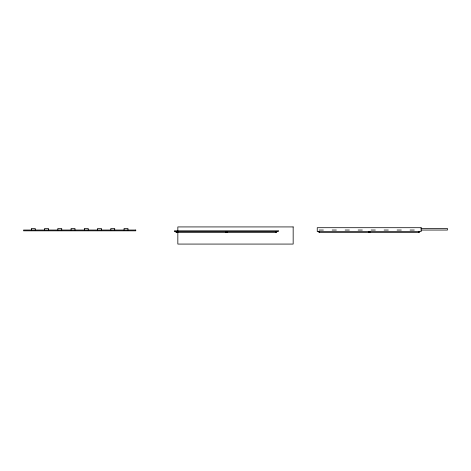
<?xml version="1.0" encoding="UTF-8"?>
<svg xmlns="http://www.w3.org/2000/svg" width="471" height="471" viewBox="0 0 471 471"><rect width="100%" height="100%" fill="white"/><g stroke="black" fill="none" stroke-linecap="round" stroke-linejoin="round"><path stroke-width="0.71" d="M421.05 228.488L447.45 228.488L447.45 230.048L421.05 230.048M319.173 230.048L323.377 230.048M332.161 230.048L336.365 230.048M345.143 230.048L349.352 230.048M358.131 230.048L362.34 230.048M371.119 230.048L375.328 230.048M384.106 230.048L388.316 230.048M397.094 230.048L401.304 230.048M410.082 230.048L414.292 230.048M419.584 231.602L419.584 232.386L318.802 232.386L318.802 231.602M418.807 231.602L418.807 232.386M369.976 231.602L369.976 232.386M369.193 231.602L369.193 232.386M368.416 231.602L368.416 232.386M319.585 231.602L319.585 232.386M276.724 231.602L276.724 232.386L175.948 232.386L175.948 231.602M275.947 231.602L275.947 232.386M227.116 231.602L227.116 232.386M226.339 231.602L226.339 232.386M225.556 231.602L225.556 232.386M176.725 231.602L176.725 232.386M127.965 230.048L127.965 228.488L124.073 228.488L124.073 230.048M114.718 230.048L114.718 228.488L110.826 228.488L110.826 230.048M101.471 230.048L101.471 228.488L97.579 228.488L97.579 230.048M88.224 230.048L88.224 228.488L84.333 228.488L84.333 230.048M74.977 230.048L74.977 228.488L71.086 228.488L71.086 230.048M61.73 230.048L61.73 228.488L57.839 228.488L57.839 230.048M48.484 230.048L48.484 228.488L44.592 228.488L44.592 230.048M35.237 230.048L35.237 228.488L31.345 228.488L31.345 230.048M293.162 226.928L177.838 226.928L177.838 244.072L293.162 244.072L293.162 226.928M421.145 227.705L317.248 227.705L317.248 231.602L421.145 231.602L421.145 227.705M135.76 230.048L23.55 230.048L23.55 230.825L135.76 230.825L135.76 230.048M278.284 230.825L174.388 230.825L174.388 231.602L278.284 231.602L278.284 230.825"/></g></svg>
